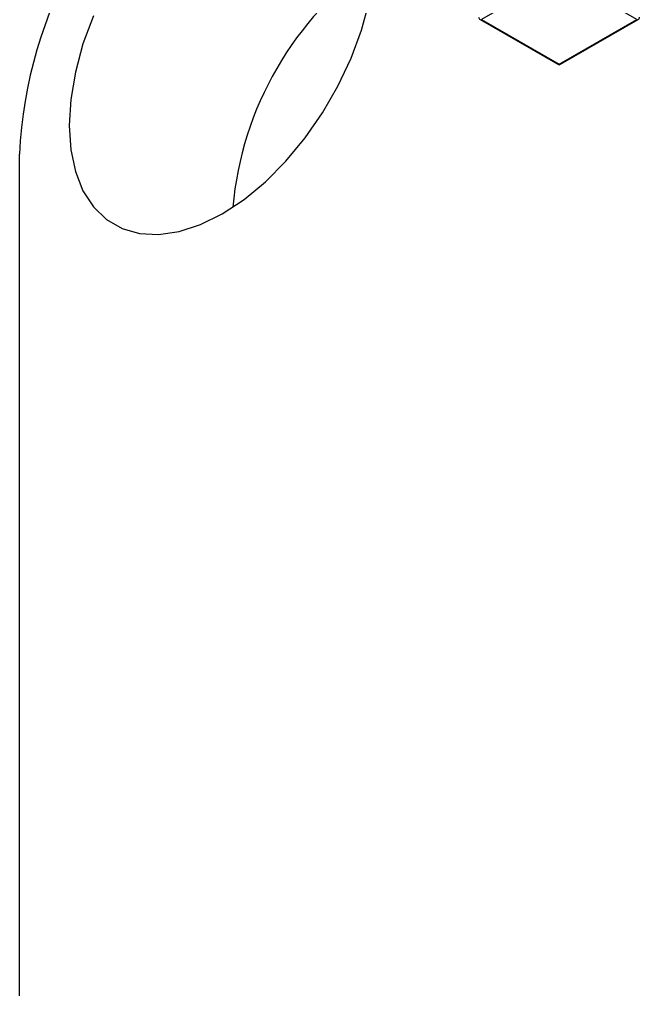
# Model space of a CAD drawing. Header units: millimetres. Extents: x 206 to 880, y 122 to 722.
# Drawn here: x 699.4 to 742.3, y 211.3 to 278.5 of the extents above; entities that cross this region are included whole.
import ezdxf

# ---------------------------------------------------------------- set-up
doc = ezdxf.new("R2010")
doc.units = ezdxf.units.MM

msp = doc.modelspace()

# ---------------------------------------------------------------- linework, layer by layer
at = {"color": 7, "linetype": 'Continuous', "lineweight": 25}
for p, q in [((736.769, 281.636), (731.395, 278.534)), ((742.143, 278.534), (736.769, 281.636)), ((731.295, 278.524), (736.669, 275.421)), ((731.395, 278.534), (736.769, 275.431)), ((736.769, 275.431), (742.143, 278.534)), ((736.869, 275.421), (742.243, 278.524)), ((699.382, 138.553), (699.382, 269.2))]:
    msp.add_line(p, q, dxfattribs=at)
at = {"color": 7, "linetype": 'Continuous', "lineweight": 25, "flags": 128}
msp.add_lwpolyline([(704.512, 278.782), (703.786, 276.83), (703.258, 274.887), (702.936, 272.994), (702.828, 271.189), (702.936, 269.508), (703.258, 267.986), (703.786, 266.654), (704.512, 265.539), (705.419, 264.663), (706.489, 264.045), (707.7, 263.697), (709.028, 263.627), (710.446, 263.835), (711.925, 264.317), (713.435, 265.064), (714.944, 266.06), (716.423, 267.285), (717.841, 268.714), (719.169, 270.318), (720.38, 272.065), (721.451, 273.918), (722.357, 275.841), (723.083, 277.793), (723.612, 279.736)], dxfattribs=at)
at = {"color": 7, "linetype": 'Continuous', "lineweight": 25}
for centre, radius, start, end in [((729.892, 267.811), 30.541, 122.60548, 177.39452), ((737.434, 263.457), 23.358, 125.06229, 174.94308), ((731.395, 278.697), 0.2, 180, 240.00269), ((731.337, 278.616), 0.101, 245.68605, 305.61817), ((742.202, 278.616), 0.101, 234.38183, 294.31395), ((742.143, 278.697), 0.2, 299.99731, 0), ((736.711, 275.513), 0.101, 245.68605, 305.61817), ((736.769, 275.595), 0.2, 240.00269, 299.99731), ((736.828, 275.513), 0.101, 234.38183, 294.31395)]:
    msp.add_arc(centre, radius, start, end, dxfattribs=at)

doc.saveas('drawing.dxf')
